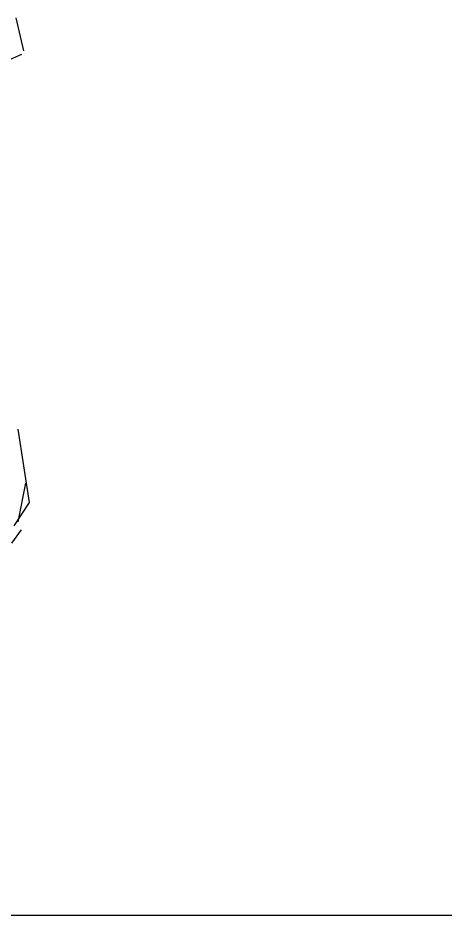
# Model space of a CAD drawing. Header units: millimetres. Extents: x 12377 to 30673, y 89761 to 101952.
# Drawn here: x 25316 to 25767, y 97844 to 98790 of the extents above; entities that cross this region are included whole.
import ezdxf

# ---------------------------------------------------------------- set-up
doc = ezdxf.new("R2010")
doc.units = ezdxf.units.MM
doc.layers.add('www.cad-blocks.net', color=7, linetype='Continuous')

# ---------------------------------------------------------------- blocks, each defined once
blk = doc.blocks.new('A$C2EEF1A6D')
for p, q in [((678.6, 668.41), (686.75, 633.76)), ((684.71, 629.69), (656.18, 617.46)), ((680.64, 234.35), (692.86, 156.91)), ((688.79, 177.29), (680.64, 136.53)), ((692.86, 156.91), (676.56, 132.46)), ((674.52, 114.12), (684.71, 128.38))]:
    blk.add_line(p, q)
blk = doc.blocks.new('FORMAT')
at = {"layer": 'www.cad-blocks.net', "color": 155, "true_color": 0x546d8e}
blk.add_line((13495.8, 97843.52), (30672.75, 97843.52), dxfattribs=at)

msp = doc.modelspace()

# ---------------------------------------------------------------- block references
msp.add_blockref('A$C2EEF1A6D', (24635.28, 98121.83))
at = {"layer": 'www.cad-blocks.net'}
msp.add_blockref('FORMAT', (0, 0), dxfattribs=at)

doc.saveas('drawing.dxf')
